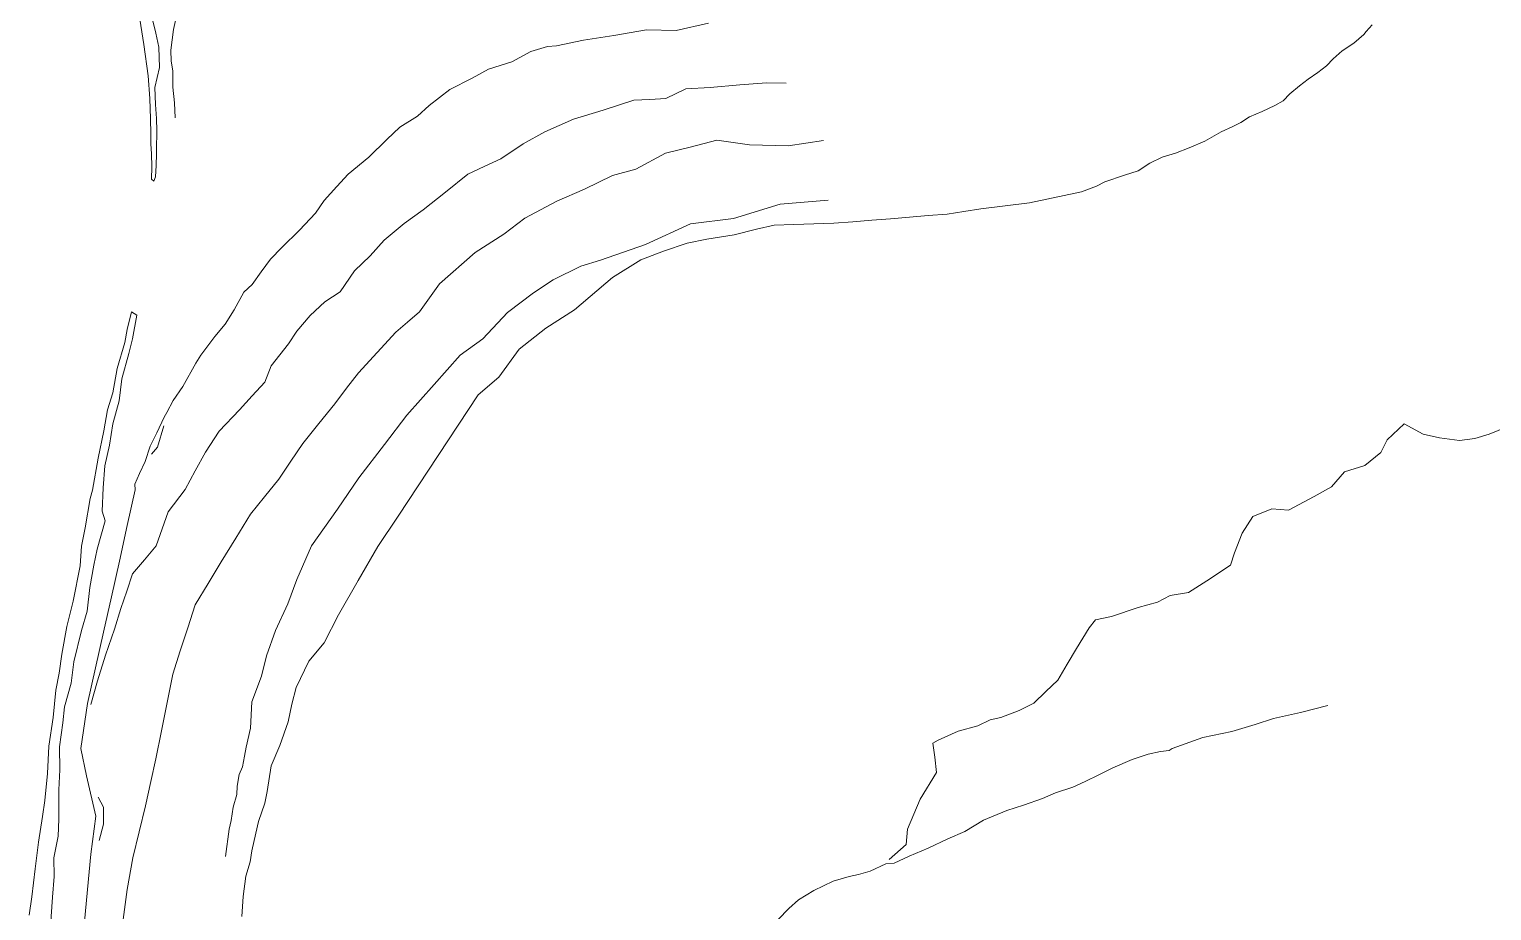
# Model space of a CAD drawing. Extents: x 683321 to 688873, y 7661944 to 7668387.
# Drawn here: x 686859.6 to 687141, y 7666104.1 to 7666273.6 of the extents above; entities that cross this region are included whole.
import ezdxf

# ---------------------------------------------------------------- set-up
doc = ezdxf.new("R2010")
doc.units = 0
doc.header["$MEASUREMENT"] = 0
doc.layers.add('01 CRESTA_Line', color=3, linetype='Continuous', lineweight=20)

msp = doc.modelspace()

# ---------------------------------------------------------------- linework, layer by layer
at = {"layer": '01 CRESTA_Line'}
for points in [[(686880.92, 7666275.58, 4093.96), (686881.66, 7666270.68, 4094.02), (686882.53, 7666264.7, 4094.09), (686882.83, 7666260.34, 4094.04), (686882.98, 7666256.37, 4094.08), (686883.02, 7666253.51, 4094.14), (686883, 7666252.78, 4094.25), (686883.02, 7666251.58, 4094.3), (686883.14, 7666249.66, 4094.21), (686883.19, 7666247.14, 4094.18), (686883.17, 7666244.77, 4094.18), (686883.63, 7666244.39, 4094.11), (686883.95, 7666245.21, 4094.12), (686884.04, 7666247.42, 4094.09), (686884.12, 7666249.64, 4094.06), (686884.09, 7666250.49, 4094.14), (686884.17, 7666254.09, 4093.9), (686884.13, 7666256.47, 4093.84), (686883.9, 7666259.17, 4094), (686883.79, 7666262.41, 4094.08), (686884.69, 7666266.24, 4093.66), (686884.56, 7666270.21, 4093.73), (686883.96, 7666272.85, 4093.74), (686883.36, 7666275.49, 4093.74)], [(686887.7, 7666256.61, 4091.78), (686887.59, 7666259.45, 4091.48), (686887.25, 7666262.5, 4091.3), (686887.29, 7666265.6, 4091.42), (686886.96, 7666267.51, 4091.57), (686886.86, 7666269.59, 4091.55), (686887.37, 7666273.56, 4091.42), (686888.38, 7666277.91, 4091.52)], [(686870.18, 7666101.3, 4111.41), (686870.84, 7666108.12, 4110.96), (686871.49, 7666114.95, 4110.5), (686872.45, 7666122.26, 4110.11), (686870.66, 7666130.02, 4110), (686869.59, 7666135.3, 4109.97), (686870.87, 7666143.95, 4109.55), (686872.39, 7666150.79, 4109.17), (686873.92, 7666157.64, 4108.4), (686875.44, 7666164.48, 4108.13), (686876.97, 7666171.33, 4106.14), (686878.49, 7666178.17, 4103.9), (686880.02, 7666185.02, 4103.21), (686879.97, 7666186.15, 4103.14), (686880.84, 7666188.18, 4102.87), (686881.94, 7666190.46, 4102.46), (686882.92, 7666193.41, 4101.97), (686884.2, 7666195.98, 4101.73), (686885.59, 7666198.98, 4101.44), (686886.1, 7666199.88, 4101.58), (686887.3, 7666202.19, 4101.4), (686889.2, 7666204.88, 4101.17), (686891.68, 7666209.38, 4100.78), (686892.67, 7666210.93, 4100.67), (686895.36, 7666214.5, 4100.47), (686897.31, 7666216.91, 4100.38), (686899.08, 7666219.68, 4100.25), (686900.95, 7666223.07, 4100.16), (686902.5, 7666224.52, 4100.14), (686904.27, 7666226.97, 4100.1), (686906.04, 7666229.42, 4100.12), (686908.24, 7666231.65, 4100.16), (686911.62, 7666234.98, 4100.18), (686914.69, 7666238.25, 4100.22), (686916.37, 7666240.68, 4100.26), (686918.83, 7666243.37, 4100.29), (686920.98, 7666245.77, 4100.31), (686924.96, 7666249.05, 4100.37), (686928.44, 7666252.41, 4100.32), (686930.91, 7666254.82, 4100.28), (686934.32, 7666256.89, 4100.27), (686936.56, 7666258.99, 4100.27), (686940.55, 7666262.06, 4100.23), (686944.87, 7666264.23, 4100.21), (686948.02, 7666265.98, 4100.2), (686952.5, 7666267.35, 4100.29), (686956.11, 7666269.35, 4100.31), (686959.33, 7666270.34, 4100.31), (686961.06, 7666270.44, 4100.33), (686966.3, 7666271.53, 4100.35), (686972.1, 7666272.41, 4100.29), (686978.39, 7666273.49, 4100.18), (686984.1, 7666273.36, 4100.41), (686990.3, 7666274.78, 4100.41)], [(687118, 7666274.51, 4133.18), (687116.86, 7666273.18, 4133.13), (687116.4, 7666272.59, 4132.94), (687114.48, 7666270.95, 4132.71), (687112.26, 7666269.49, 4132.91), (687110.5, 7666267.93, 4133.02), (687109.2, 7666266.62, 4133.1), (687107.57, 7666265.28, 4133.17), (687105.66, 7666264.04, 4132.73), (687104.05, 7666262.72, 4132.7), (687102.15, 7666261.18, 4132.94), (687100.91, 7666259.85, 4132.99), (687099.29, 7666258.94, 4132.62), (687096.87, 7666257.81, 4132.69), (687094.43, 7666256.75, 4132.73), (687092.73, 7666255.68, 4132.86), (687091.17, 7666254.93, 4132.75), (687088.92, 7666253.91, 4132.57), (687085.79, 7666252.1, 4132.65), (687082.78, 7666250.85, 4132.62), (687080.14, 7666249.77, 4132.32), (687077.6, 7666249.03, 4132.47), (687075.22, 7666247.9, 4132.14), (687072.98, 7666246.41, 4132.01), (687070.35, 7666245.54, 4132.19), (687066.55, 7666244.28, 4132.25), (687064.95, 7666243.46, 4132.09), (687062.1, 7666242.33, 4132.52), (687058.76, 7666241.62, 4132.5), (687055.42, 7666240.92, 4132.48), (687052.09, 7666240.22, 4132.45), (687047.4, 7666239.66, 4132.43), (687042.72, 7666239.11, 4132.4), (687039.47, 7666238.59, 4132.55), (687036.21, 7666238.07, 4132.69), (687032.59, 7666237.77, 4132.84), (687028.98, 7666237.48, 4132.99), (687025.36, 7666237.18, 4133.14), (687021.72, 7666236.89, 4133.26), (687018.08, 7666236.6, 4133.39), (687014.44, 7666236.32, 4133.52), (687010.6, 7666236.2, 4133.7), (687006.76, 7666236.08, 4133.88), (687002.92, 7666235.95, 4134.06), (686999.57, 7666235.2, 4134.03), (686995.27, 7666234.1, 4133.61), (686989.98, 7666233.24, 4133.9), (686986.21, 7666232.46, 4133.77), (686981.68, 7666230.94, 4133.61), (686977.28, 7666229.27, 4133.49), (686971.82, 7666225.87, 4133.65), (686964.56, 7666219.68, 4133.73), (686959.02, 7666216.13, 4133.76), (686953.9, 7666212.08, 4133.64), (686949.96, 7666206.72, 4133.62), (686946, 7666203.31, 4133.6), (686942.15, 7666197.47, 4133.53), (686938.29, 7666191.64, 4133.46), (686934.44, 7666185.8, 4133.39), (686930.59, 7666179.97, 4133.31), (686926.73, 7666174.13, 4133.24), (686922.94, 7666167.56, 4133.13), (686919.15, 7666160.99, 4133.02), (686916.37, 7666155.58, 4133.02), (686913.44, 7666152.09, 4132.95), (686910.97, 7666147, 4132.58), (686910.17, 7666143.82, 4132.74), (686909.45, 7666140.41, 4132.99), (686907.84, 7666135.83, 4133.18), (686906.15, 7666131.91, 4132.88), (686905.38, 7666126.99, 4132.92), (686904.97, 7666124.74, 4132.34), (686903.73, 7666121.24, 4132.09), (686903.23, 7666118.97, 4132.01), (686902.49, 7666115.6, 4131.66), (686902.13, 7666113.47, 4131.99), (686901.29, 7666110.73, 4131.96), (686900.78, 7666106.83, 4132.14), (686900.52, 7666102.94, 4132.47)], [(686871.5, 7666143.72, 4110.02), (686872.74, 7666148.32, 4110.04), (686874.29, 7666153.25, 4110.05), (686876.03, 7666158.22, 4110.02), (686877.27, 7666162.22, 4109.97), (686878.4, 7666165.56, 4109.93), (686879.53, 7666168.89, 4109.91), (686881.79, 7666171.58, 4109.9), (686884.05, 7666174.28, 4109.89), (686885.21, 7666177.53, 4109.85), (686886.37, 7666180.78, 4109.84), (686889.61, 7666185.12, 4109.83), (686891.58, 7666188.69, 4109.87), (686893.55, 7666192.26, 4109.92), (686896.18, 7666196.3, 4109.99), (686900.09, 7666200.43, 4110.06), (686902.53, 7666203.09, 4110.08), (686904.98, 7666205.75, 4110.14), (686906.16, 7666208.9, 4110.15), (686909.52, 7666213.11, 4110.13), (686911.09, 7666215.57, 4110.13), (686913.68, 7666218.58, 4110.18), (686916.48, 7666221.17, 4110.28), (686919.46, 7666223.12, 4110.31), (686922.2, 7666227.15, 4110.29), (686925.23, 7666230.06, 4110.29), (686927.89, 7666233.03, 4110.31), (686931.78, 7666236.27, 4110.3), (686935.45, 7666238.87, 4110.25), (686939.73, 7666242.3, 4110.22), (686944.01, 7666245.73, 4110.19), (686947.18, 7666247.2, 4110.23), (686950.34, 7666248.68, 4110.27), (686954.64, 7666251.58, 4110.28), (686958.82, 7666253.87, 4110.29), (686961.58, 7666255.11, 4110.29), (686964.34, 7666256.35, 4110.28), (686970.06, 7666258.07, 4110.28), (686973.02, 7666259.01, 4110.23), (686975.98, 7666259.96, 4110.16), (686979.05, 7666260.14, 4110.21), (686982.12, 7666260.32, 4110.21), (686985.93, 7666262.14, 4110.23), (686990.64, 7666262.41, 4110.24), (686996.35, 7666262.96, 4110.25), (687001.46, 7666263.32, 4110.17), (687005.28, 7666263.26, 4110.11)], [(686877.56, 7666101.41, 4120.15), (686878.49, 7666108.13, 4120.12), (686879.59, 7666114.27, 4120.01), (686882.02, 7666124.23, 4119.81), (686883.04, 7666128.94, 4119.71), (686884.02, 7666133.26, 4119.62), (686885.1, 7666138.7, 4119.56), (686886.18, 7666144.15, 4119.54), (686887.26, 7666149.59, 4119.51), (686888.69, 7666154.04, 4119.49), (686890.12, 7666158.49, 4119.47), (686891.55, 7666162.94, 4119.46), (686894.05, 7666167.04, 4119.51), (686896.56, 7666171.15, 4119.57), (686899.37, 7666175.74, 4119.63), (686902.18, 7666180.34, 4119.64), (686904.91, 7666183.71, 4119.63), (686907.65, 7666187.08, 4119.6), (686909.98, 7666190.52, 4119.58), (686912.3, 7666193.96, 4119.61), (686915.35, 7666197.77, 4119.65), (686918.4, 7666201.57, 4119.75), (686920.68, 7666204.56, 4119.82), (686922.95, 7666207.55, 4119.91), (686926.55, 7666211.45, 4120), (686930.15, 7666215.36, 4120.04), (686932.44, 7666217.31, 4120.08), (686934.72, 7666219.26, 4120.11), (686938.56, 7666224.68, 4120.08), (686945.45, 7666230.66, 4120.08), (686950.93, 7666234.23, 4120.04), (686955, 7666237.26, 4120.03), (686961.15, 7666240.57, 4119.94), (686966.48, 7666242.86, 4119.93), (686971.83, 7666245.48, 4119.95), (686976.31, 7666246.69, 4119.97), (686982.04, 7666249.81, 4119.97), (686986.79, 7666250.94, 4119.99), (686991.94, 7666252.31, 4120), (686998.2, 7666251.41, 4120.08), (687005.65, 7666251.19, 4120.36), (687012.46, 7666252.24, 4120.39)], [(686897.39, 7666114.52, 4128.91), (686898.13, 7666119.78, 4129.22), (686898.51, 7666121.44, 4129.32), (686898.87, 7666124.01, 4129.47), (686899.55, 7666126.41, 4129.61), (686899.66, 7666128.01, 4129.7), (686900.05, 7666130.3, 4129.84), (686900.65, 7666131.76, 4129.93), (686901.05, 7666133.8, 4130.05), (686901.37, 7666135.5, 4130.15), (686902.2, 7666139.2, 4130.37), (686902.44, 7666144.28, 4130.67), (686904.35, 7666149.18, 4130.97), (686905.29, 7666153.13, 4131.21), (686907.03, 7666157.98, 4130.74), (686909.4, 7666163.08, 4130.92), (686911.12, 7666167.81, 4131.18), (686913.95, 7666174.24, 4131.46), (686918.94, 7666181.34, 4131.76), (686923.06, 7666187.34, 4131.85), (686928.01, 7666193.74, 4131.86), (686932.3, 7666199.41, 4131.74), (686937.55, 7666205.27, 4131.61), (686942.55, 7666210.92, 4131.14), (686946.89, 7666214.06, 4130.73), (686951.64, 7666219.12, 4130.16), (686956.67, 7666222.93, 4130.2), (686960.45, 7666225.44, 4130.34), (686965.76, 7666228.07, 4130.38), (686969.53, 7666229.24, 4130.31), (686978.17, 7666232.24, 4130.34), (686986.83, 7666236.18, 4130.21), (686995.12, 7666237.21, 4130.15), (687004.13, 7666240, 4130.25), (687013.36, 7666240.76, 4130.17)], [(686863.75, 7666101.1, 4106.26), (686864.08, 7666106.66, 4105.73), (686864.43, 7666110.62, 4105.44), (686864.38, 7666114.24, 4105.03), (686865.21, 7666118.44, 4104.78), (686865.31, 7666121.7, 4104.71), (686865.3, 7666127.34, 4104.13), (686865.51, 7666131.16, 4103.9), (686865.43, 7666135.6, 4103.62), (686866.12, 7666140.19, 4103.21), (686866.42, 7666143.31, 4102.94), (686867.69, 7666147.86, 4102.4), (686868.23, 7666151.97, 4102.18), (686869.72, 7666157.97, 4101.49), (686870.8, 7666161.67, 4101.09), (686871.27, 7666166.25, 4100.39), (686872.04, 7666170.53, 4100.19), (686872.68, 7666173.63, 4100.01), (686874.24, 7666179.08, 4099.37), (686873.68, 7666180.9, 4099.22), (686873.83, 7666185.39, 4098.61), (686874.18, 7666189.64, 4098.28), (686875.07, 7666193.62, 4097.94), (686875.74, 7666197.74, 4097.52), (686876.93, 7666202.15, 4097.16), (686877.45, 7666206.41, 4096.87), (686878.78, 7666211.26, 4096.27), (686879.47, 7666214.1, 4096.18), (686880.34, 7666218.6, 4095.67), (686879.31, 7666219.27, 4095.58), (686878.46, 7666215.87, 4095.98), (686878.02, 7666213.39, 4096.28), (686876.56, 7666208.35, 4096.67), (686875.72, 7666203.68, 4097.05), (686874.71, 7666200.42, 4097.54), (686874.01, 7666196.39, 4097.94), (686872.9, 7666191.14, 4098.34), (686871.8, 7666184.99, 4098.79), (686871.36, 7666183.34, 4099.27), (686870.42, 7666177.73, 4099.75), (686869.72, 7666174.18, 4100.17), (686869.42, 7666170.41, 4100.58), (686868.11, 7666163.6, 4101.19), (686866.87, 7666158.76, 4101.67), (686865.9, 7666153.44, 4102.06), (686865.37, 7666149.78, 4102.45), (686864.74, 7666146.5, 4102.97), (686864.23, 7666141.26, 4103.43), (686863.41, 7666135.74, 4103.8), (686863.16, 7666130.47, 4104.15), (686862.64, 7666125.29, 4104.53), (686862.19, 7666122.2, 4104.83), (686861.4, 7666117.26, 4105.47), (686860.8, 7666112.11, 4105.83), (686860.15, 7666106.74, 4106.37), (686859.64, 7666103.22, 4106.79)], [(686885.54, 7666197.35, 4101.8), (686884.28, 7666193.24, 4102.1), (686883.14, 7666191.92, 4102.25)], [(687025.07, 7666113.92, 4140.02), (687028.34, 7666116.79, 4140.04), (687028.62, 7666119.77, 4140.05), (687031.04, 7666125.53, 4140.08), (687034.17, 7666130.68, 4140.1), (687033.85, 7666133.63, 4140.11), (687033.51, 7666136.28, 4140.12), (687034.53, 7666136.85, 4140.13), (687038.34, 7666138.64, 4140.16), (687042.16, 7666139.61, 4140.18), (687044.49, 7666140.82, 4140.15), (687046.53, 7666141.25, 4140.13), (687050.07, 7666142.61, 4140.27), (687052.93, 7666143.97, 4140.21), (687055.24, 7666146.21, 4140.1), (687057.54, 7666148.44, 4140.13), (687059.35, 7666151.48, 4140.12), (687061.15, 7666154.53, 4140.12), (687063.58, 7666158.47, 4140.09), (687064.76, 7666160.05, 4140.07), (687067.84, 7666160.65, 4140.11), (687072.97, 7666162.37, 4140.21), (687076.7, 7666163.45, 4140.24), (687079.14, 7666164.71, 4140.27), (687082.66, 7666165.26, 4140.29), (687086.21, 7666167.52, 4140.34), (687090.73, 7666170.51, 4140.38), (687091.54, 7666172.91, 4140.39), (687092.96, 7666176.68, 4140.38), (687095.02, 7666179.92, 4140.35), (687098.71, 7666181.35, 4140.33), (687101.93, 7666181.15, 4140.31), (687106.86, 7666183.77, 4140.33), (687110.16, 7666185.6, 4140.44), (687112.71, 7666188.48, 4140.55), (687116.56, 7666189.69, 4140.68), (687119.64, 7666192.19, 4140.81), (687120.92, 7666194.67, 4140.63), (687124.17, 7666197.71, 4140.52), (687127.79, 7666195.75, 4140.59), (687130.96, 7666195.04, 4140.46), (687134.82, 7666194.53, 4140.36), (687137.78, 7666194.92, 4140.34), (687140.49, 7666195.75, 4140.35), (687143.99, 7666197.12, 4140.34)], [(687109.48, 7666143.53, 4140.03), (687104.2, 7666142.23, 4140.13), (687099, 7666141.03, 4140.15), (687095.49, 7666139.91, 4140.13), (687091.03, 7666138.56, 4140.1), (687085.44, 7666137.37, 4140.14), (687079.51, 7666135.26, 4140.03), (687078.95, 7666134.9, 4140.02), (687077.26, 7666134.69, 4140.06), (687074.93, 7666134.18, 4140.21), (687071.85, 7666133.14, 4140.08), (687068.1, 7666131.55, 4140.27), (687065.44, 7666130.2, 4140.23), (687062.8, 7666128.9, 4140.14), (687060.41, 7666127.81, 4139.88), (687057.1, 7666126.74, 4139.8), (687054.57, 7666125.65, 4139.83), (687050.95, 7666124.35, 4140.03), (687047.69, 7666123.35, 4139.96), (687043.2, 7666121.5, 4140), (687039.65, 7666119.34, 4139.83), (687036.35, 7666117.89, 4140.02), (687032.56, 7666116.13, 4139.88), (687028.94, 7666114.59, 4139.74), (687026.06, 7666113.19, 4139.74), (687024.41, 7666113.09, 4140.13), (687021.39, 7666111.69, 4139.27), (687019.2, 7666111.03, 4137.92), (687017.38, 7666110.67, 4137.86), (687014.28, 7666109.73, 4137.96), (687010.57, 7666107.96, 4137.66), (687007.62, 7666106.19, 4138.21), (687005.75, 7666104.49, 4138.27), (687003.75, 7666102.41, 4138.55)], [(686873.09, 7666117.6, 4110.4), (686873.89, 7666120.75, 4110.3), (686873.89, 7666123.99, 4110.2), (686872.89, 7666125.89, 4110.13)]]:
    msp.add_polyline3d(points, dxfattribs=at)

doc.saveas('drawing.dxf')
